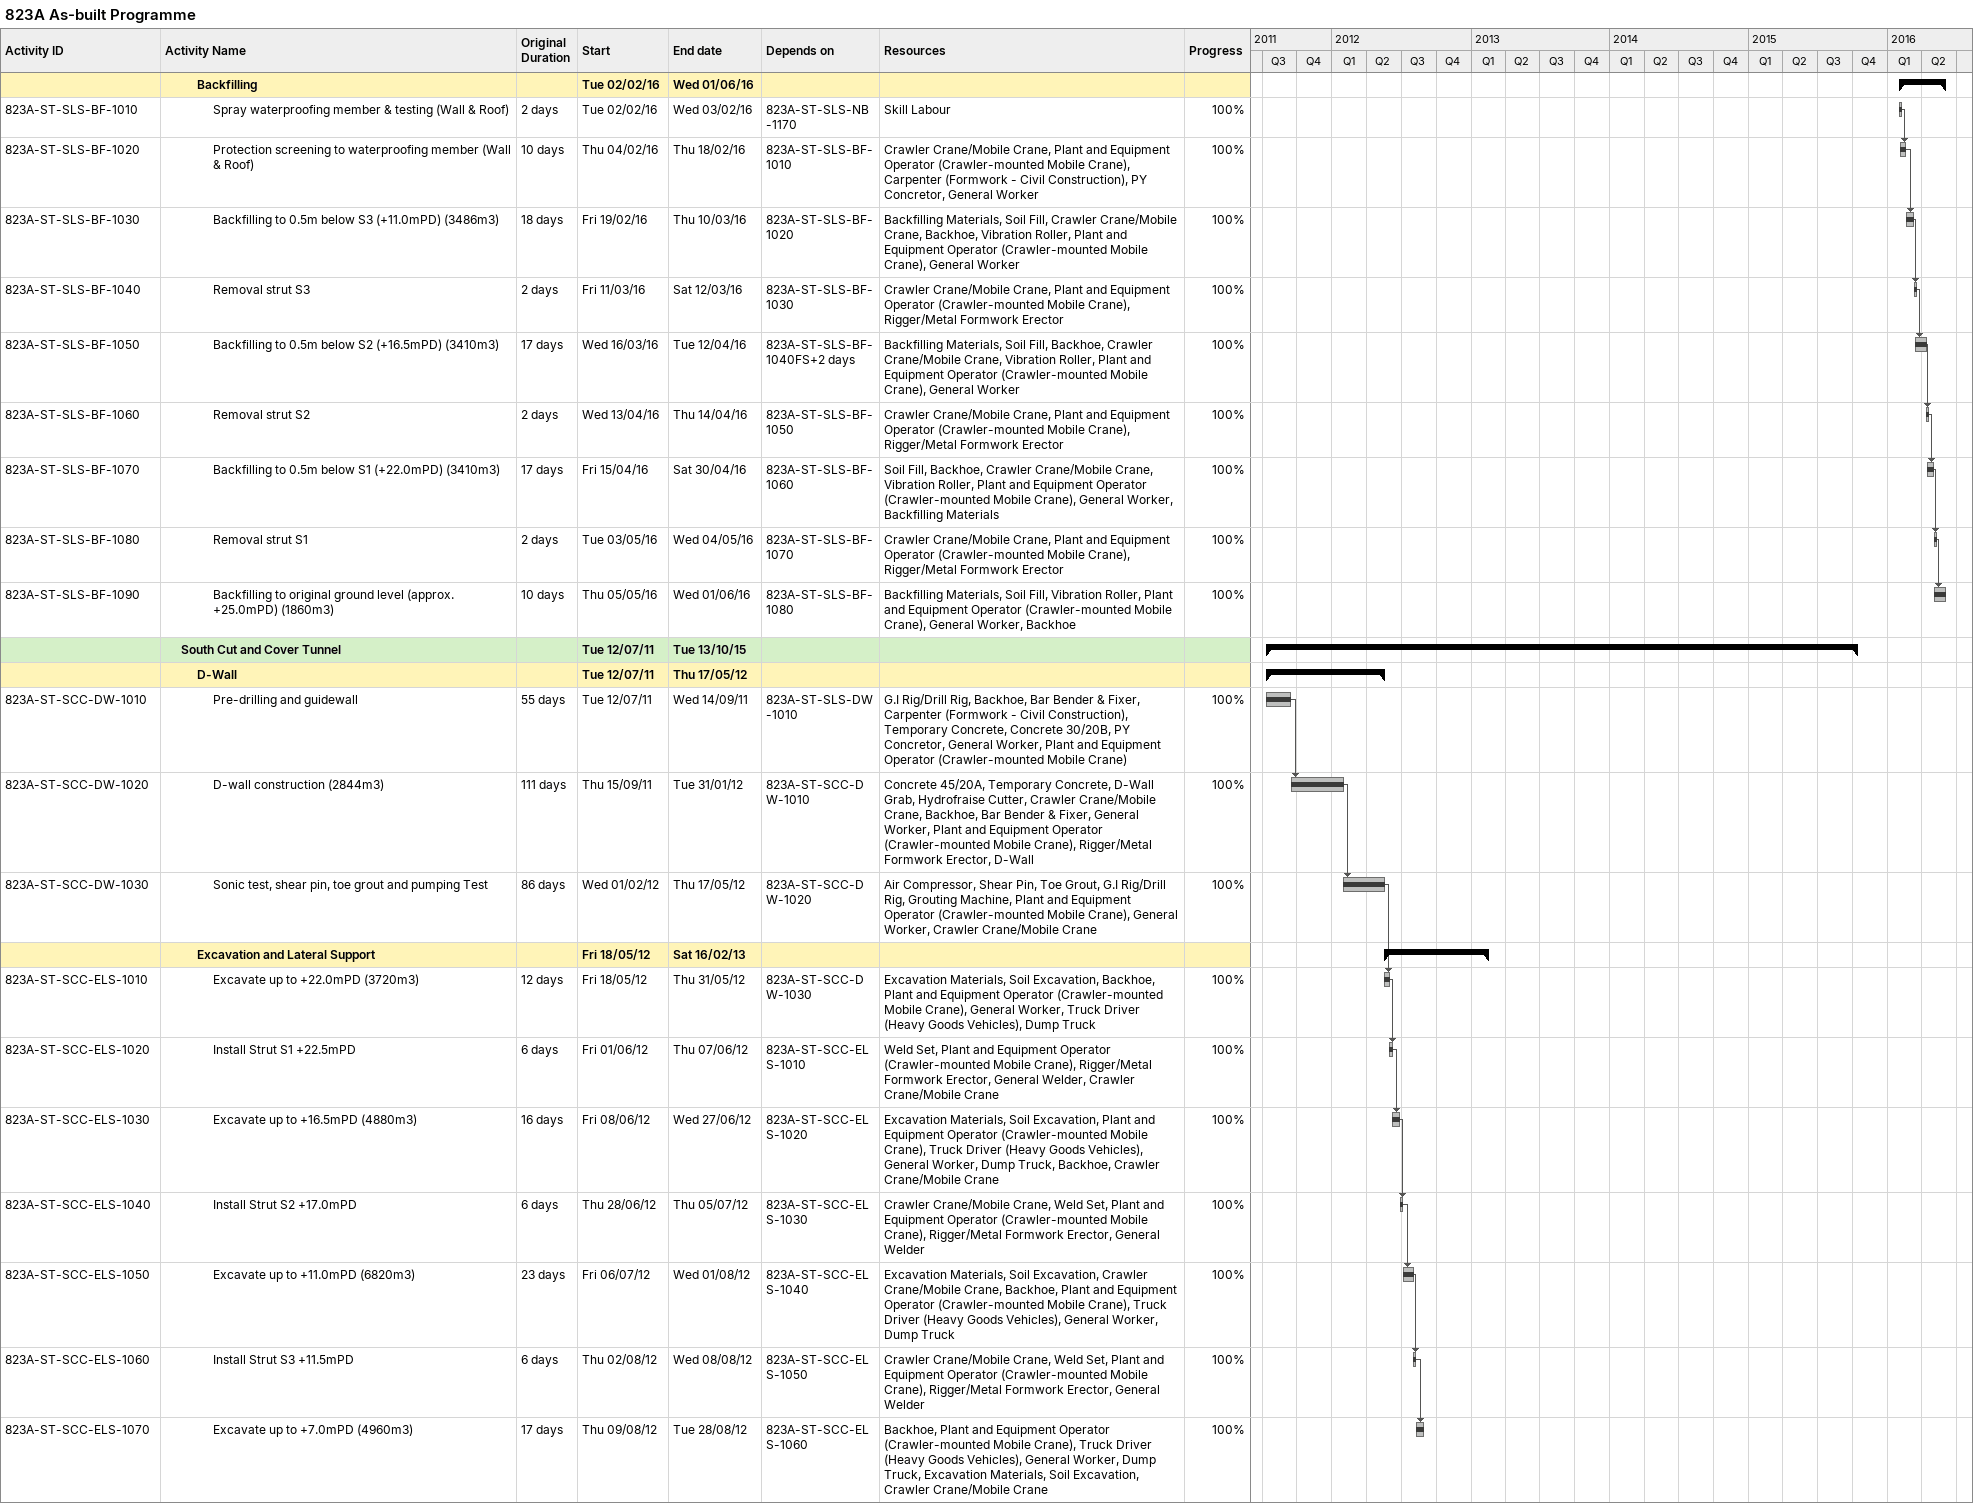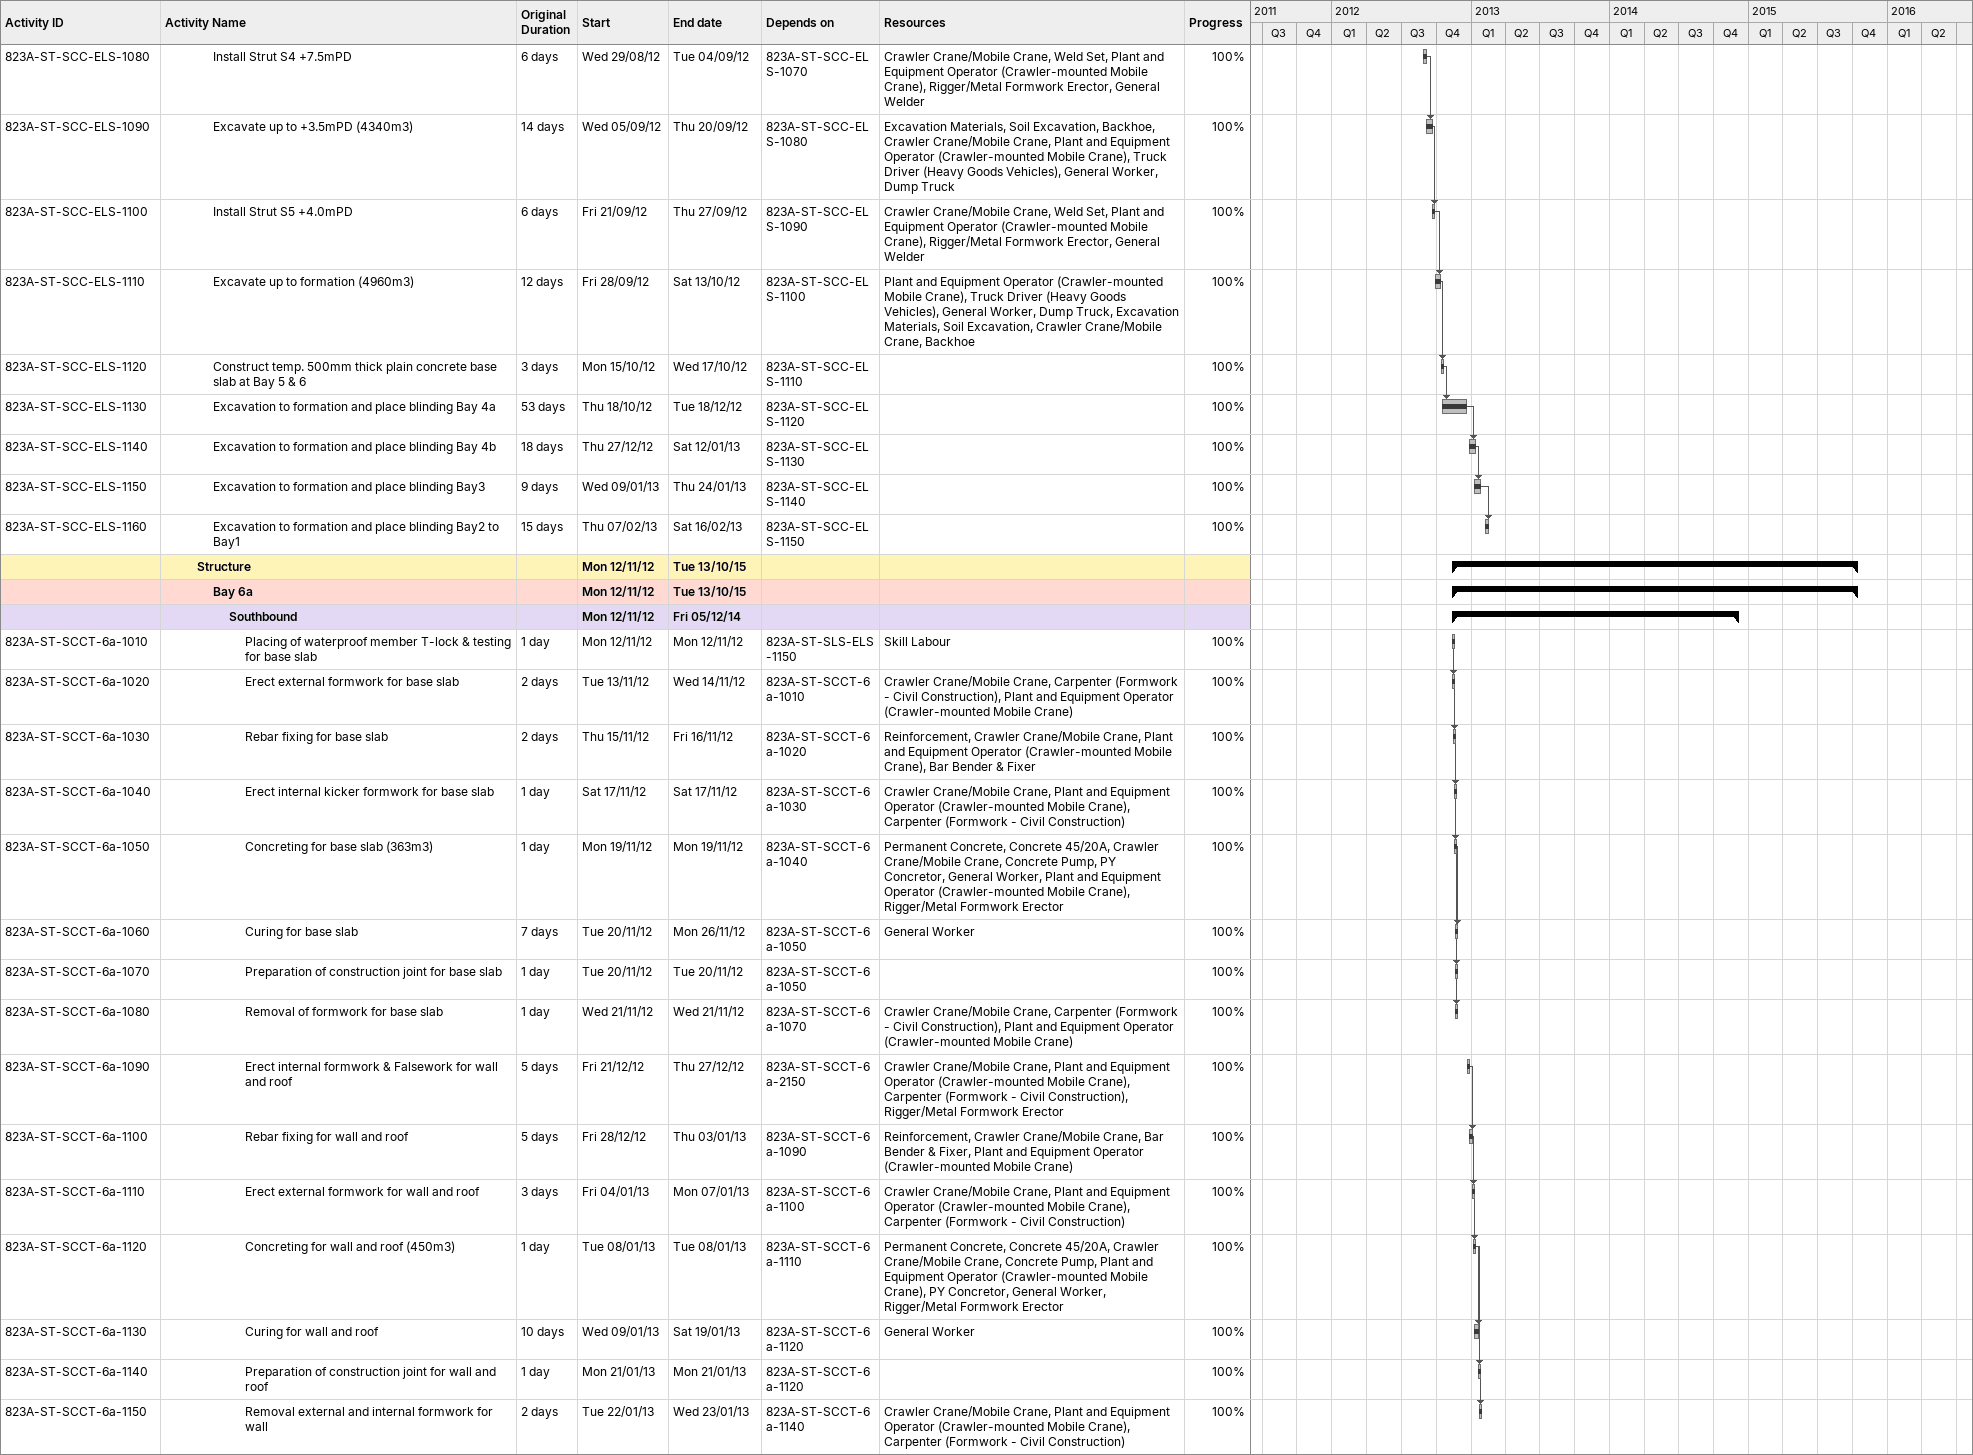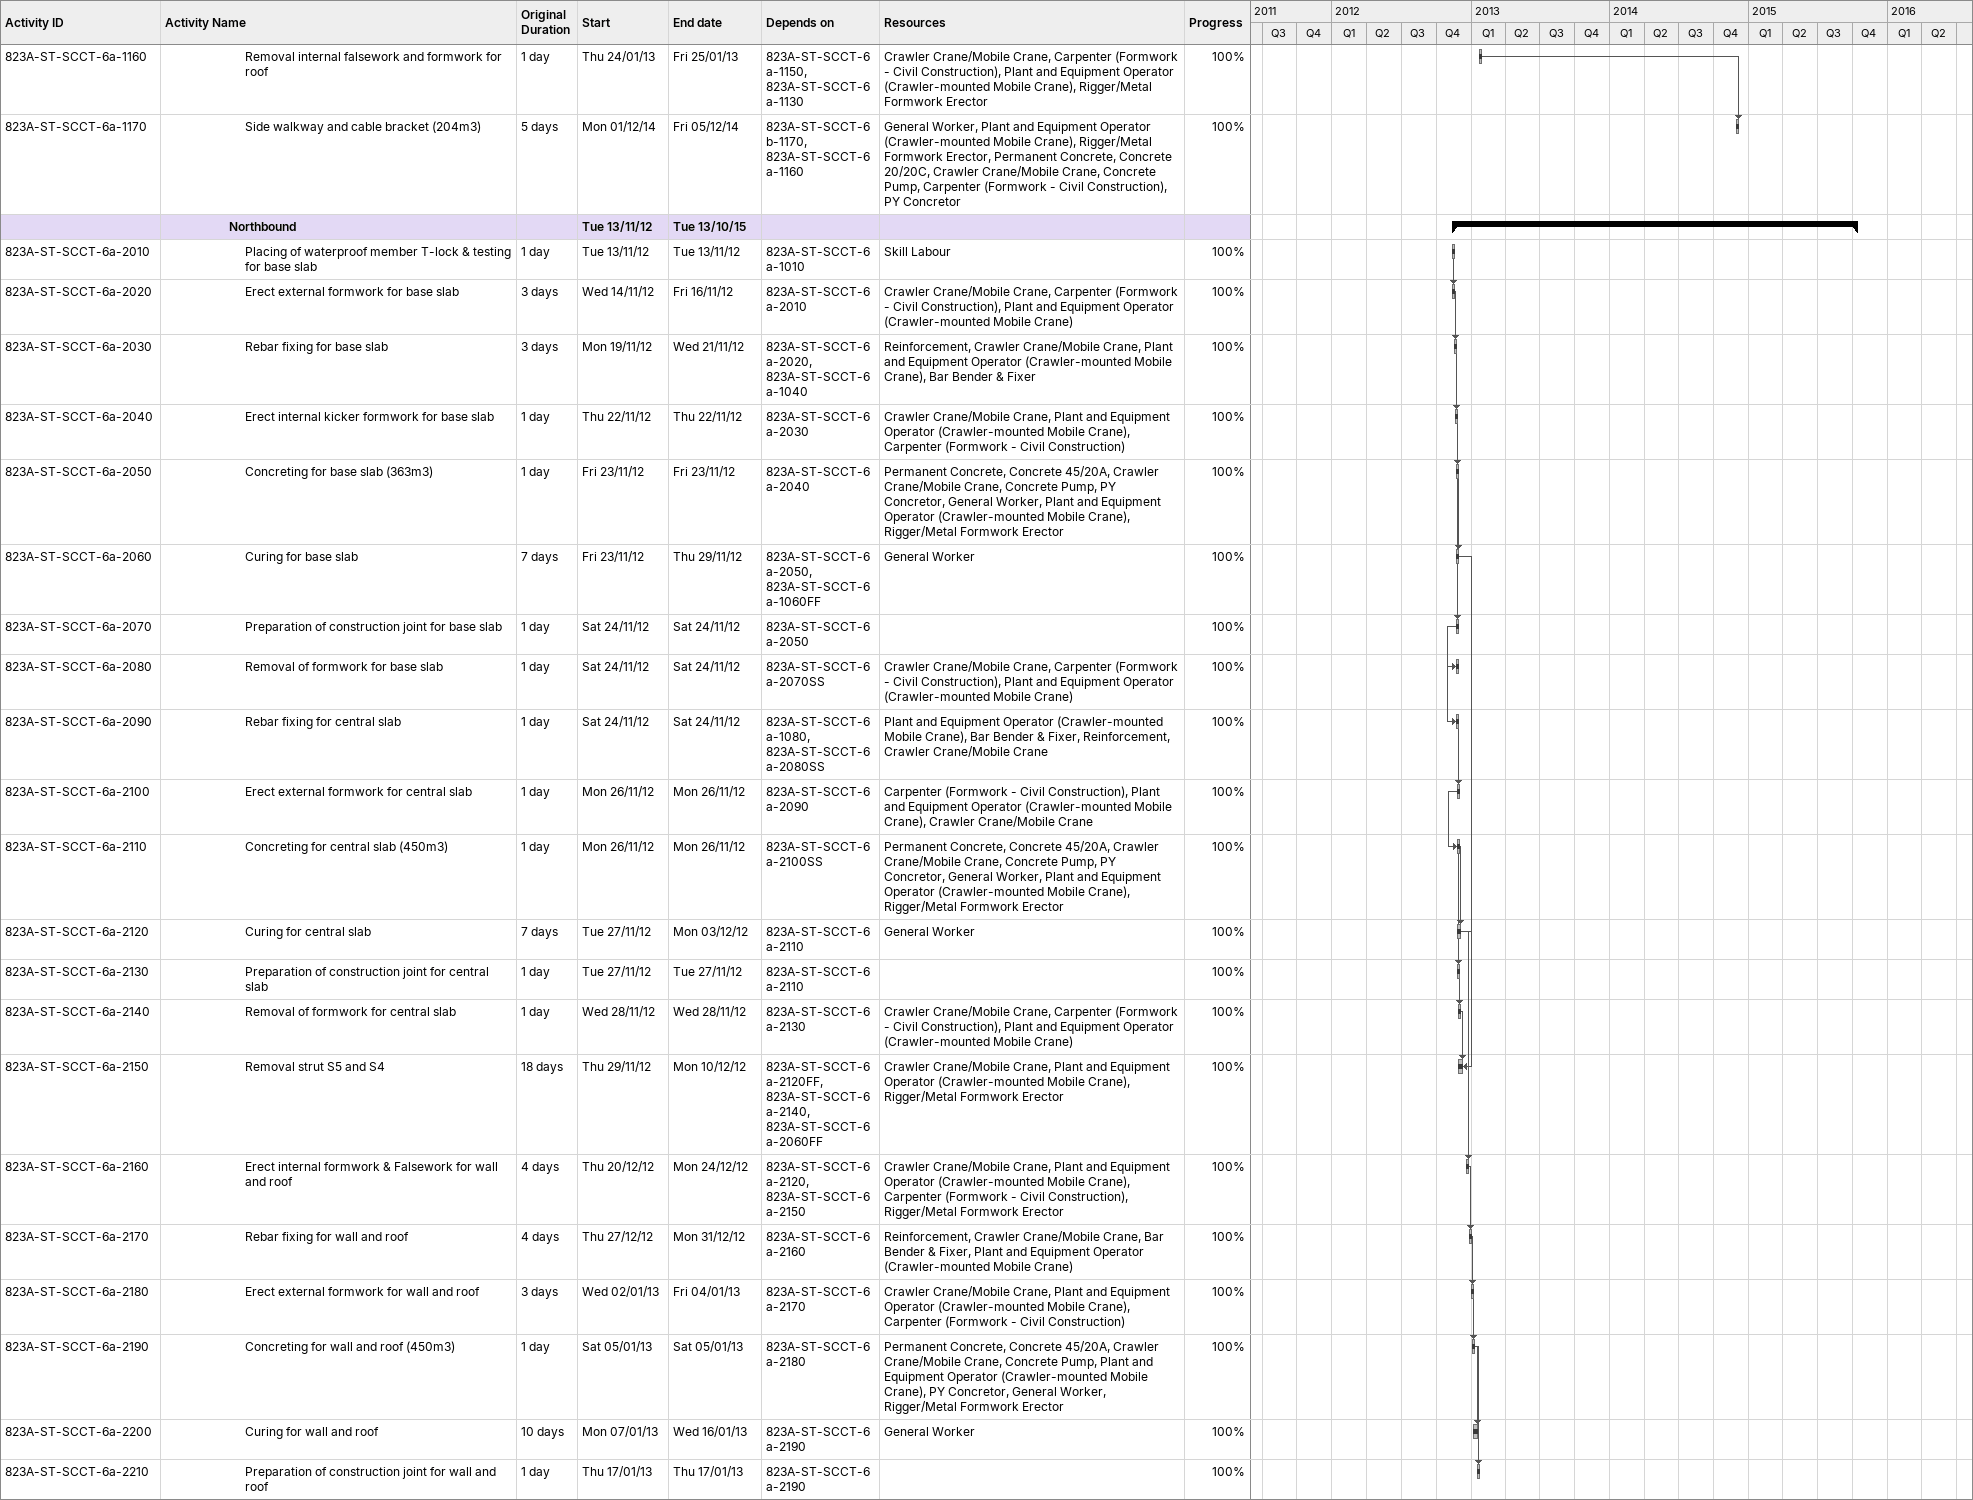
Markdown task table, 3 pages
823A As-built Programme

| ID | Level | Task | Original duration | Start | Finish | Predecessors | Resources | % complete |
|---|---|---|---|---|---|---|---|---|
|  | 3 | **Backfilling** |  | 2016-02-02 | 2016-06-01 |  |  |  |
| 823A-ST-SLS-BF-1010 | 4 | Spray waterproofing member & testing (Wall & Roof) | 2d | 2016-02-02 | 2016-02-03 | 823A-ST-SLS-NB-1170 | Skill Labour | 100 |
| 823A-ST-SLS-BF-1020 | 4 | Protection screening to waterproofing member (Wall & Roof) | 10d | 2016-02-04 | 2016-02-18 | 823A-ST-SLS-BF-1010 | Crawler Crane/Mobile Crane, Plant and Equipment Operator (Crawler-mounted Mobile Crane), Carpenter (Formwork - Civil Construction), PY Concretor, General Worker | 100 |
| 823A-ST-SLS-BF-1030 | 4 | Backfilling to 0.5m below S3 (+11.0mPD) (3486m3) | 18d | 2016-02-19 | 2016-03-10 | 823A-ST-SLS-BF-1020 | Backfilling Materials, Soil Fill, Crawler Crane/Mobile Crane, Backhoe, Vibration Roller, Plant and Equipment Operator (Crawler-mounted Mobile Crane), General Worker | 100 |
| 823A-ST-SLS-BF-1040 | 4 | Removal strut S3 | 2d | 2016-03-11 | 2016-03-12 | 823A-ST-SLS-BF-1030 | Crawler Crane/Mobile Crane, Plant and Equipment Operator (Crawler-mounted Mobile Crane), Rigger/Metal Formwork Erector | 100 |
| 823A-ST-SLS-BF-1050 | 4 | Backfilling to 0.5m below S2 (+16.5mPD) (3410m3) | 17d | 2016-03-16 | 2016-04-12 | 823A-ST-SLS-BF-1040FS+2d | Backfilling Materials, Soil Fill, Backhoe, Crawler Crane/Mobile Crane, Vibration Roller, Plant and Equipment Operator (Crawler-mounted Mobile Crane), General Worker | 100 |
| 823A-ST-SLS-BF-1060 | 4 | Removal strut S2 | 2d | 2016-04-13 | 2016-04-14 | 823A-ST-SLS-BF-1050 | Crawler Crane/Mobile Crane, Plant and Equipment Operator (Crawler-mounted Mobile Crane), Rigger/Metal Formwork Erector | 100 |
| 823A-ST-SLS-BF-1070 | 4 | Backfilling to 0.5m below S1 (+22.0mPD) (3410m3) | 17d | 2016-04-15 | 2016-04-30 | 823A-ST-SLS-BF-1060 | Soil Fill, Backhoe, Crawler Crane/Mobile Crane, Vibration Roller, Plant and Equipment Operator (Crawler-mounted Mobile Crane), General Worker, Backfilling Materials | 100 |
| 823A-ST-SLS-BF-1080 | 4 | Removal strut S1 | 2d | 2016-05-03 | 2016-05-04 | 823A-ST-SLS-BF-1070 | Crawler Crane/Mobile Crane, Plant and Equipment Operator (Crawler-mounted Mobile Crane), Rigger/Metal Formwork Erector | 100 |
| 823A-ST-SLS-BF-1090 | 4 | Backfilling to original ground level (approx. +25.0mPD) (1860m3) | 10d | 2016-05-05 | 2016-06-01 | 823A-ST-SLS-BF-1080 | Backfilling Materials, Soil Fill, Vibration Roller, Plant and Equipment Operator (Crawler-mounted Mobile Crane), General Worker, Backhoe | 100 |
|  | 2 | **South Cut and Cover Tunnel** |  | 2011-07-12 | 2015-10-13 |  |  |  |
|  | 3 | **D-Wall** |  | 2011-07-12 | 2012-05-17 |  |  |  |
| 823A-ST-SCC-DW-1010 | 4 | Pre-drilling and guidewall | 55d | 2011-07-12 | 2011-09-14 | 823A-ST-SLS-DW-1010 | G.I Rig/Drill Rig, Backhoe, Bar Bender & Fixer, Carpenter (Formwork - Civil Construction), Temporary Concrete, Concrete 30/20B, PY Concretor, General Worker, Plant and Equipment Operator (Crawler-mounted Mobile Crane) | 100 |
| 823A-ST-SCC-DW-1020 | 4 | D-wall construction (2844m3) | 111d | 2011-09-15 | 2012-01-31 | 823A-ST-SCC-DW-1010 | Concrete 45/20A, Temporary Concrete, D-Wall Grab, Hydrofraise Cutter, Crawler Crane/Mobile Crane, Backhoe, Bar Bender & Fixer, General Worker, Plant and Equipment Operator (Crawler-mounted Mobile Crane), Rigger/Metal Formwork Erector, D-Wall | 100 |
| 823A-ST-SCC-DW-1030 | 4 | Sonic test, shear pin, toe grout and pumping Test | 86d | 2012-02-01 | 2012-05-17 | 823A-ST-SCC-DW-1020 | Air Compressor, Shear Pin, Toe Grout, G.I Rig/Drill Rig, Grouting Machine, Plant and Equipment Operator (Crawler-mounted Mobile Crane), General Worker, Crawler Crane/Mobile Crane | 100 |
|  | 3 | **Excavation and Lateral Support** |  | 2012-05-18 | 2013-02-16 |  |  |  |
| 823A-ST-SCC-ELS-1010 | 4 | Excavate up to +22.0mPD (3720m3) | 12d | 2012-05-18 | 2012-05-31 | 823A-ST-SCC-DW-1030 | Excavation Materials, Soil Excavation, Backhoe, Plant and Equipment Operator (Crawler-mounted Mobile Crane), General Worker, Truck Driver (Heavy Goods Vehicles), Dump Truck | 100 |
| 823A-ST-SCC-ELS-1020 | 4 | Install Strut S1 +22.5mPD | 6d | 2012-06-01 | 2012-06-07 | 823A-ST-SCC-ELS-1010 | Weld Set, Plant and Equipment Operator (Crawler-mounted Mobile Crane), Rigger/Metal Formwork Erector, General Welder, Crawler Crane/Mobile Crane | 100 |
| 823A-ST-SCC-ELS-1030 | 4 | Excavate up to +16.5mPD (4880m3) | 16d | 2012-06-08 | 2012-06-27 | 823A-ST-SCC-ELS-1020 | Excavation Materials, Soil Excavation, Plant and Equipment Operator (Crawler-mounted Mobile Crane), Truck Driver (Heavy Goods Vehicles), General Worker, Dump Truck, Backhoe, Crawler Crane/Mobile Crane | 100 |
| 823A-ST-SCC-ELS-1040 | 4 | Install Strut S2 +17.0mPD | 6d | 2012-06-28 | 2012-07-05 | 823A-ST-SCC-ELS-1030 | Crawler Crane/Mobile Crane, Weld Set, Plant and Equipment Operator (Crawler-mounted Mobile Crane), Rigger/Metal Formwork Erector, General Welder | 100 |
| 823A-ST-SCC-ELS-1050 | 4 | Excavate up to +11.0mPD (6820m3) | 23d | 2012-07-06 | 2012-08-01 | 823A-ST-SCC-ELS-1040 | Excavation Materials, Soil Excavation, Crawler Crane/Mobile Crane, Backhoe, Plant and Equipment Operator (Crawler-mounted Mobile Crane), Truck Driver (Heavy Goods Vehicles), General Worker, Dump Truck | 100 |
| 823A-ST-SCC-ELS-1060 | 4 | Install Strut S3 +11.5mPD | 6d | 2012-08-02 | 2012-08-08 | 823A-ST-SCC-ELS-1050 | Crawler Crane/Mobile Crane, Weld Set, Plant and Equipment Operator (Crawler-mounted Mobile Crane), Rigger/Metal Formwork Erector, General Welder | 100 |
| 823A-ST-SCC-ELS-1070 | 4 | Excavate up to +7.0mPD (4960m3) | 17d | 2012-08-09 | 2012-08-28 | 823A-ST-SCC-ELS-1060 | Backhoe, Plant and Equipment Operator (Crawler-mounted Mobile Crane), Truck Driver (Heavy Goods Vehicles), General Worker, Dump Truck, Excavation Materials, Soil Excavation, Crawler Crane/Mobile Crane | 100 |
| 823A-ST-SCC-ELS-1080 | 4 | Install Strut S4 +7.5mPD | 6d | 2012-08-29 | 2012-09-04 | 823A-ST-SCC-ELS-1070 | Crawler Crane/Mobile Crane, Weld Set, Plant and Equipment Operator (Crawler-mounted Mobile Crane), Rigger/Metal Formwork Erector, General Welder | 100 |
| 823A-ST-SCC-ELS-1090 | 4 | Excavate up to +3.5mPD (4340m3) | 14d | 2012-09-05 | 2012-09-20 | 823A-ST-SCC-ELS-1080 | Excavation Materials, Soil Excavation, Backhoe, Crawler Crane/Mobile Crane, Plant and Equipment Operator (Crawler-mounted Mobile Crane), Truck Driver (Heavy Goods Vehicles), General Worker, Dump Truck | 100 |
| 823A-ST-SCC-ELS-1100 | 4 | Install Strut S5 +4.0mPD | 6d | 2012-09-21 | 2012-09-27 | 823A-ST-SCC-ELS-1090 | Crawler Crane/Mobile Crane, Weld Set, Plant and Equipment Operator (Crawler-mounted Mobile Crane), Rigger/Metal Formwork Erector, General Welder | 100 |
| 823A-ST-SCC-ELS-1110 | 4 | Excavate up to formation (4960m3) | 12d | 2012-09-28 | 2012-10-13 | 823A-ST-SCC-ELS-1100 | Plant and Equipment Operator (Crawler-mounted Mobile Crane), Truck Driver (Heavy Goods Vehicles), General Worker, Dump Truck, Excavation Materials, Soil Excavation, Crawler Crane/Mobile Crane, Backhoe | 100 |
| 823A-ST-SCC-ELS-1120 | 4 | Construct temp. 500mm thick plain concrete base slab at Bay 5 & 6 | 3d | 2012-10-15 | 2012-10-17 | 823A-ST-SCC-ELS-1110 |  | 100 |
| 823A-ST-SCC-ELS-1130 | 4 | Excavation to formation and place blinding Bay 4a | 53d | 2012-10-18 | 2012-12-18 | 823A-ST-SCC-ELS-1120 |  | 100 |
| 823A-ST-SCC-ELS-1140 | 4 | Excavation to formation and place blinding Bay 4b | 18d | 2012-12-27 | 2013-01-12 | 823A-ST-SCC-ELS-1130 |  | 100 |
| 823A-ST-SCC-ELS-1150 | 4 | Excavation to formation and place blinding Bay3 | 9d | 2013-01-09 | 2013-01-24 | 823A-ST-SCC-ELS-1140 |  | 100 |
| 823A-ST-SCC-ELS-1160 | 4 | Excavation to formation and place blinding Bay2 to Bay1 | 15d | 2013-02-07 | 2013-02-16 | 823A-ST-SCC-ELS-1150 |  | 100 |
|  | 3 | **Structure** |  | 2012-11-12 | 2015-10-13 |  |  |  |
|  | 4 | **Bay 6a** |  | 2012-11-12 | 2015-10-13 |  |  |  |
|  | 5 | **Southbound** |  | 2012-11-12 | 2014-12-05 |  |  |  |
| 823A-ST-SCCT-6a-1010 | 6 | Placing of waterproof member T-lock & testing for base slab | 1d | 2012-11-12 | 2012-11-12 | 823A-ST-SLS-ELS-1150 | Skill Labour | 100 |
| 823A-ST-SCCT-6a-1020 | 6 | Erect external formwork for base slab | 2d | 2012-11-13 | 2012-11-14 | 823A-ST-SCCT-6a-1010 | Crawler Crane/Mobile Crane, Carpenter (Formwork - Civil Construction), Plant and Equipment Operator (Crawler-mounted Mobile Crane) | 100 |
| 823A-ST-SCCT-6a-1030 | 6 | Rebar fixing for base slab | 2d | 2012-11-15 | 2012-11-16 | 823A-ST-SCCT-6a-1020 | Reinforcement, Crawler Crane/Mobile Crane, Plant and Equipment Operator (Crawler-mounted Mobile Crane), Bar Bender & Fixer | 100 |
| 823A-ST-SCCT-6a-1040 | 6 | Erect internal kicker formwork for base slab | 1d | 2012-11-17 | 2012-11-17 | 823A-ST-SCCT-6a-1030 | Crawler Crane/Mobile Crane, Plant and Equipment Operator (Crawler-mounted Mobile Crane), Carpenter (Formwork - Civil Construction) | 100 |
| 823A-ST-SCCT-6a-1050 | 6 | Concreting for base slab (363m3) | 1d | 2012-11-19 | 2012-11-19 | 823A-ST-SCCT-6a-1040 | Permanent Concrete, Concrete 45/20A, Crawler Crane/Mobile Crane, Concrete Pump, PY Concretor, General Worker, Plant and Equipment Operator (Crawler-mounted Mobile Crane), Rigger/Metal Formwork Erector | 100 |
| 823A-ST-SCCT-6a-1060 | 6 | Curing for base slab | 7d | 2012-11-20 | 2012-11-26 | 823A-ST-SCCT-6a-1050 | General Worker | 100 |
| 823A-ST-SCCT-6a-1070 | 6 | Preparation of construction joint for base slab | 1d | 2012-11-20 | 2012-11-20 | 823A-ST-SCCT-6a-1050 |  | 100 |
| 823A-ST-SCCT-6a-1080 | 6 | Removal of formwork for base slab | 1d | 2012-11-21 | 2012-11-21 | 823A-ST-SCCT-6a-1070 | Crawler Crane/Mobile Crane, Carpenter (Formwork - Civil Construction), Plant and Equipment Operator (Crawler-mounted Mobile Crane) | 100 |
| 823A-ST-SCCT-6a-1090 | 6 | Erect internal formwork & Falsework for wall and roof | 5d | 2012-12-21 | 2012-12-27 | 823A-ST-SCCT-6a-2150 | Crawler Crane/Mobile Crane, Plant and Equipment Operator (Crawler-mounted Mobile Crane), Carpenter (Formwork - Civil Construction), Rigger/Metal Formwork Erector | 100 |
| 823A-ST-SCCT-6a-1100 | 6 | Rebar fixing for wall and roof | 5d | 2012-12-28 | 2013-01-03 | 823A-ST-SCCT-6a-1090 | Reinforcement, Crawler Crane/Mobile Crane, Bar Bender & Fixer, Plant and Equipment Operator (Crawler-mounted Mobile Crane) | 100 |
| 823A-ST-SCCT-6a-1110 | 6 | Erect external formwork for wall and roof | 3d | 2013-01-04 | 2013-01-07 | 823A-ST-SCCT-6a-1100 | Crawler Crane/Mobile Crane, Plant and Equipment Operator (Crawler-mounted Mobile Crane), Carpenter (Formwork - Civil Construction) | 100 |
| 823A-ST-SCCT-6a-1120 | 6 | Concreting for wall and roof (450m3) | 1d | 2013-01-08 | 2013-01-08 | 823A-ST-SCCT-6a-1110 | Permanent Concrete, Concrete 45/20A, Crawler Crane/Mobile Crane, Concrete Pump, Plant and Equipment Operator (Crawler-mounted Mobile Crane), PY Concretor, General Worker, Rigger/Metal Formwork Erector | 100 |
| 823A-ST-SCCT-6a-1130 | 6 | Curing for wall and roof | 10d | 2013-01-09 | 2013-01-19 | 823A-ST-SCCT-6a-1120 | General Worker | 100 |
| 823A-ST-SCCT-6a-1140 | 6 | Preparation of construction joint for wall and roof | 1d | 2013-01-21 | 2013-01-21 | 823A-ST-SCCT-6a-1120 |  | 100 |
| 823A-ST-SCCT-6a-1150 | 6 | Removal external and internal formwork for wall | 2d | 2013-01-22 | 2013-01-23 | 823A-ST-SCCT-6a-1140 | Crawler Crane/Mobile Crane, Plant and Equipment Operator (Crawler-mounted Mobile Crane), Carpenter (Formwork - Civil Construction) | 100 |
| 823A-ST-SCCT-6a-1160 | 6 | Removal internal falsework and formwork for roof | 1d | 2013-01-24 | 2013-01-25 | 823A-ST-SCCT-6a-1150, 823A-ST-SCCT-6a-1130 | Crawler Crane/Mobile Crane, Carpenter (Formwork - Civil Construction), Plant and Equipment Operator (Crawler-mounted Mobile Crane), Rigger/Metal Formwork Erector | 100 |
| 823A-ST-SCCT-6a-1170 | 6 | Side walkway and cable bracket (204m3) | 5d | 2014-12-01 | 2014-12-05 | 823A-ST-SCCT-6b-1170, 823A-ST-SCCT-6a-1160 | General Worker, Plant and Equipment Operator (Crawler-mounted Mobile Crane), Rigger/Metal Formwork Erector, Permanent Concrete, Concrete 20/20C, Crawler Crane/Mobile Crane, Concrete Pump, Carpenter (Formwork - Civil Construction), PY Concretor | 100 |
|  | 5 | **Northbound** |  | 2012-11-13 | 2015-10-13 |  |  |  |
| 823A-ST-SCCT-6a-2010 | 6 | Placing of waterproof member T-lock & testing for base slab | 1d | 2012-11-13 | 2012-11-13 | 823A-ST-SCCT-6a-1010 | Skill Labour | 100 |
| 823A-ST-SCCT-6a-2020 | 6 | Erect external formwork for base slab | 3d | 2012-11-14 | 2012-11-16 | 823A-ST-SCCT-6a-2010 | Crawler Crane/Mobile Crane, Carpenter (Formwork - Civil Construction), Plant and Equipment Operator (Crawler-mounted Mobile Crane) | 100 |
| 823A-ST-SCCT-6a-2030 | 6 | Rebar fixing for base slab | 3d | 2012-11-19 | 2012-11-21 | 823A-ST-SCCT-6a-2020, 823A-ST-SCCT-6a-1040 | Reinforcement, Crawler Crane/Mobile Crane, Plant and Equipment Operator (Crawler-mounted Mobile Crane), Bar Bender & Fixer | 100 |
| 823A-ST-SCCT-6a-2040 | 6 | Erect internal kicker formwork for base slab | 1d | 2012-11-22 | 2012-11-22 | 823A-ST-SCCT-6a-2030 | Crawler Crane/Mobile Crane, Plant and Equipment Operator (Crawler-mounted Mobile Crane), Carpenter (Formwork - Civil Construction) | 100 |
| 823A-ST-SCCT-6a-2050 | 6 | Concreting for base slab (363m3) | 1d | 2012-11-23 | 2012-11-23 | 823A-ST-SCCT-6a-2040 | Permanent Concrete, Concrete 45/20A, Crawler Crane/Mobile Crane, Concrete Pump, PY Concretor, General Worker, Plant and Equipment Operator (Crawler-mounted Mobile Crane), Rigger/Metal Formwork Erector | 100 |
| 823A-ST-SCCT-6a-2060 | 6 | Curing for base slab | 7d | 2012-11-23 | 2012-11-29 | 823A-ST-SCCT-6a-2050, 823A-ST-SCCT-6a-1060FF | General Worker | 100 |
| 823A-ST-SCCT-6a-2070 | 6 | Preparation of construction joint for base slab | 1d | 2012-11-24 | 2012-11-24 | 823A-ST-SCCT-6a-2050 |  | 100 |
| 823A-ST-SCCT-6a-2080 | 6 | Removal of formwork for base slab | 1d | 2012-11-24 | 2012-11-24 | 823A-ST-SCCT-6a-2070SS | Crawler Crane/Mobile Crane, Carpenter (Formwork - Civil Construction), Plant and Equipment Operator (Crawler-mounted Mobile Crane) | 100 |
| 823A-ST-SCCT-6a-2090 | 6 | Rebar fixing for central slab | 1d | 2012-11-24 | 2012-11-24 | 823A-ST-SCCT-6a-1080, 823A-ST-SCCT-6a-2080SS | Plant and Equipment Operator (Crawler-mounted Mobile Crane), Bar Bender & Fixer, Reinforcement, Crawler Crane/Mobile Crane | 100 |
| 823A-ST-SCCT-6a-2100 | 6 | Erect external formwork for central slab | 1d | 2012-11-26 | 2012-11-26 | 823A-ST-SCCT-6a-2090 | Carpenter (Formwork - Civil Construction), Plant and Equipment Operator (Crawler-mounted Mobile Crane), Crawler Crane/Mobile Crane | 100 |
| 823A-ST-SCCT-6a-2110 | 6 | Concreting for central slab (450m3) | 1d | 2012-11-26 | 2012-11-26 | 823A-ST-SCCT-6a-2100SS | Permanent Concrete, Concrete 45/20A, Crawler Crane/Mobile Crane, Concrete Pump, PY Concretor, General Worker, Plant and Equipment Operator (Crawler-mounted Mobile Crane), Rigger/Metal Formwork Erector | 100 |
| 823A-ST-SCCT-6a-2120 | 6 | Curing for central slab | 7d | 2012-11-27 | 2012-12-03 | 823A-ST-SCCT-6a-2110 | General Worker | 100 |
| 823A-ST-SCCT-6a-2130 | 6 | Preparation of construction joint for central slab | 1d | 2012-11-27 | 2012-11-27 | 823A-ST-SCCT-6a-2110 |  | 100 |
| 823A-ST-SCCT-6a-2140 | 6 | Removal of formwork for central slab | 1d | 2012-11-28 | 2012-11-28 | 823A-ST-SCCT-6a-2130 | Crawler Crane/Mobile Crane, Carpenter (Formwork - Civil Construction), Plant and Equipment Operator (Crawler-mounted Mobile Crane) | 100 |
| 823A-ST-SCCT-6a-2150 | 6 | Removal strut S5 and S4 | 18d | 2012-11-29 | 2012-12-10 | 823A-ST-SCCT-6a-2120FF, 823A-ST-SCCT-6a-2140, 823A-ST-SCCT-6a-2060FF | Crawler Crane/Mobile Crane, Plant and Equipment Operator (Crawler-mounted Mobile Crane), Rigger/Metal Formwork Erector | 100 |
| 823A-ST-SCCT-6a-2160 | 6 | Erect internal formwork & Falsework for wall and roof | 4d | 2012-12-20 | 2012-12-24 | 823A-ST-SCCT-6a-2120, 823A-ST-SCCT-6a-2150 | Crawler Crane/Mobile Crane, Plant and Equipment Operator (Crawler-mounted Mobile Crane), Carpenter (Formwork - Civil Construction), Rigger/Metal Formwork Erector | 100 |
| 823A-ST-SCCT-6a-2170 | 6 | Rebar fixing for wall and roof | 4d | 2012-12-27 | 2012-12-31 | 823A-ST-SCCT-6a-2160 | Reinforcement, Crawler Crane/Mobile Crane, Bar Bender & Fixer, Plant and Equipment Operator (Crawler-mounted Mobile Crane) | 100 |
| 823A-ST-SCCT-6a-2180 | 6 | Erect external formwork for wall and roof | 3d | 2013-01-02 | 2013-01-04 | 823A-ST-SCCT-6a-2170 | Crawler Crane/Mobile Crane, Plant and Equipment Operator (Crawler-mounted Mobile Crane), Carpenter (Formwork - Civil Construction) | 100 |
| 823A-ST-SCCT-6a-2190 | 6 | Concreting for wall and roof (450m3) | 1d | 2013-01-05 | 2013-01-05 | 823A-ST-SCCT-6a-2180 | Permanent Concrete, Concrete 45/20A, Crawler Crane/Mobile Crane, Concrete Pump, Plant and Equipment Operator (Crawler-mounted Mobile Crane), PY Concretor, General Worker, Rigger/Metal Formwork Erector | 100 |
| 823A-ST-SCCT-6a-2200 | 6 | Curing for wall and roof | 10d | 2013-01-07 | 2013-01-16 | 823A-ST-SCCT-6a-2190 | General Worker | 100 |
| 823A-ST-SCCT-6a-2210 | 6 | Preparation of construction joint for wall and roof | 1d | 2013-01-17 | 2013-01-17 | 823A-ST-SCCT-6a-2190 |  | 100 |
